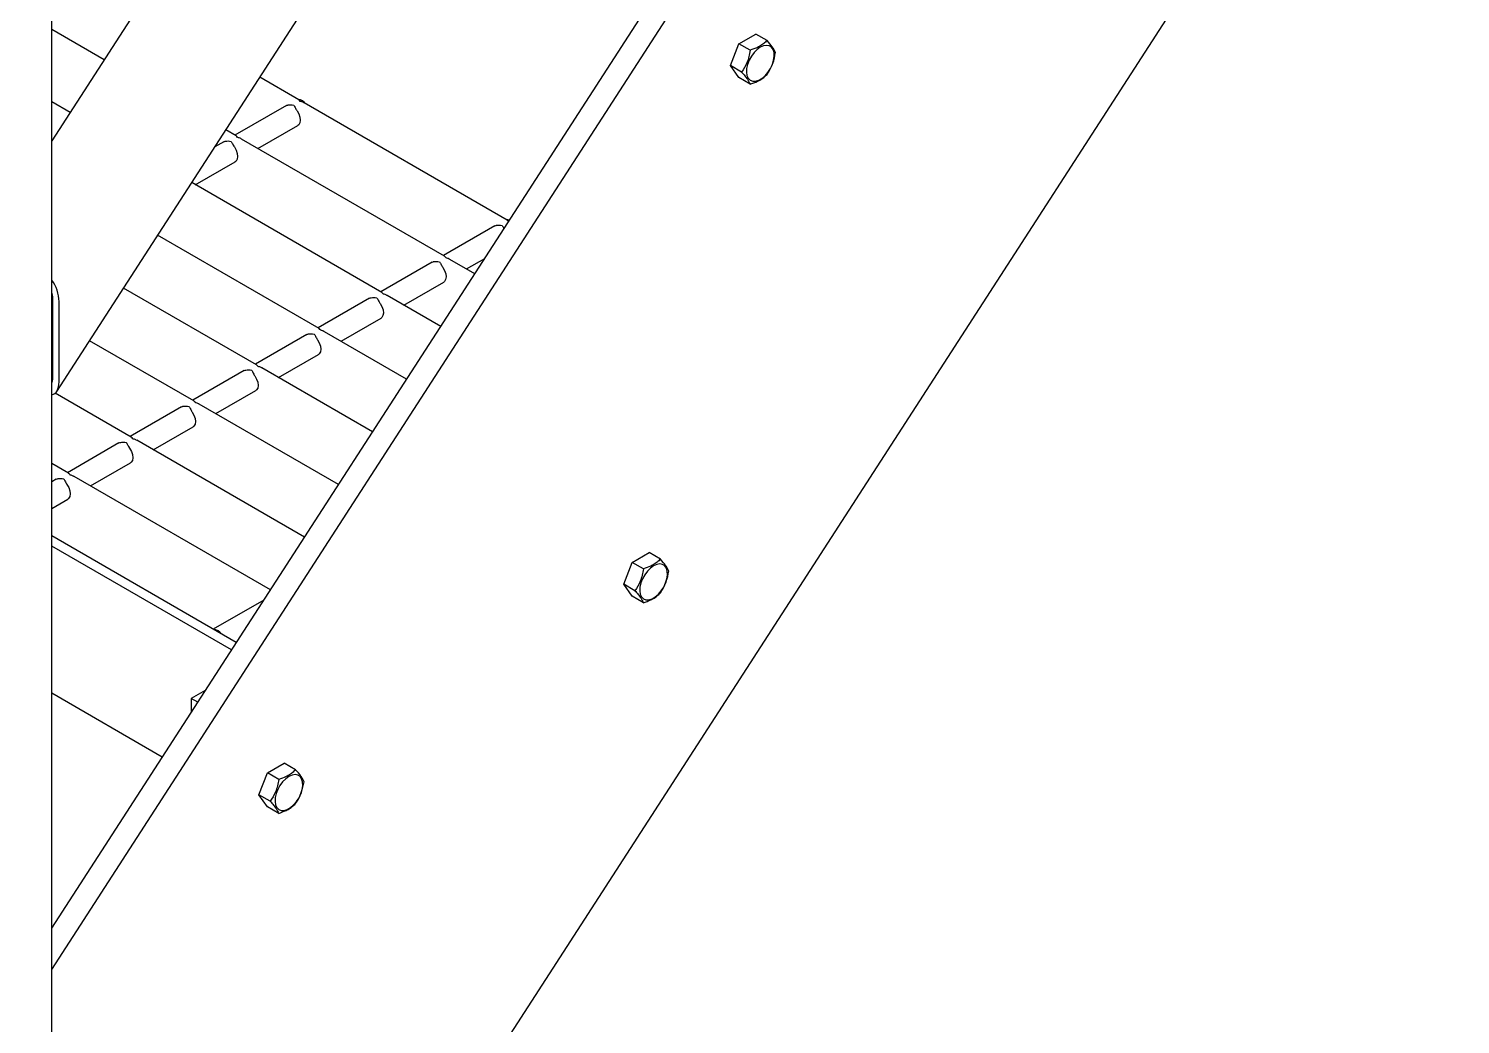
# Model space of a CAD drawing. Header units: millimetres. Extents: x 1293 to 41893, y 1011 to 26911.
# Drawn here: x 5459.7 to 5788.7, y 18716.3 to 18945.1 of the extents above; entities that cross this region are included whole.
import ezdxf

# ---------------------------------------------------------------- set-up
doc = ezdxf.new("R2010")
doc.units = ezdxf.units.MM
doc.header["$LTSCALE"] = 50

msp = doc.modelspace()

# ---------------------------------------------------------------- linework, layer by layer
at = {"color": 7, "linetype": 'Continuous', "lineweight": 25}
for p, q in [((6659.8213536, 20398.7013351), (5396.1606779, 18444.7672848)), ((5973.0051832, 19704.7192473), (5465.037236, 18919.2743192)), ((5466.1902125, 18861.7443073), (5989.9049207, 19671.5376487)), ((5465.037236, 18738.4556), (5974.1581598, 19525.6833169)), ((5465.037236, 18728.9206483), (5967.9846678, 19506.6026094)), ((5465.037236, 18562.8795803), (5465.037236, 19192.7148766)), ((5477.0946536, 18937.9180891), (5465.037236, 18944.8786882)), ((5622.9333195, 18941.5886281), (5626.8218844, 18943.8334489)), ((5629.4143489, 18942.336851), (5626.8218844, 18943.8334489)), ((5620.989037, 18936.5774421), (5622.9333195, 18941.5886281)), ((5625.5257839, 18940.0920302), (5622.9333195, 18941.5886281)), ((5623.5815014, 18935.0808442), (5620.989037, 18936.5774421)), ((5622.9333195, 18933.8110769), (5620.989037, 18936.5774421)), ((5521.7907334, 18928.7376607), (5512.8533337, 18933.8971117)), ((5625.5257839, 18932.314479), (5622.9333195, 18933.8110769)), ((5469.2671133, 18925.8147628), (5465.037236, 18928.256619)), ((5518.9615221, 18927.3992721), (5507.1386378, 18920.5740663)), ((5518.9615221, 18927.3992721), (5519.1617992, 18927.4842198)), ((5569.6854327, 18901.0886393), (5523.0392539, 18928.0169051)), ((5512.4307345, 18917.5190038), (5521.6071404, 18922.8164302)), ((5504.564828, 18919.0882375), (5502.5082128, 18917.9009788)), ((5504.564828, 18919.0882375), (5504.7651052, 18919.1731852)), ((5507.3940393, 18920.4266261), (5505.0257934, 18921.7937853)), ((5555.2887386, 18892.7776047), (5508.6425599, 18919.7058705)), ((5498.0340405, 18909.2079693), (5507.2104463, 18914.5053956)), ((5540.8920446, 18884.4665701), (5497.1982531, 18909.690459)), ((5566.8562214, 18899.7502507), (5555.0333371, 18892.9250449)), ((5566.8562214, 18899.7502507), (5567.0564985, 18899.8351984)), ((5526.4953505, 18876.1555355), (5489.3707128, 18897.5871327)), ((5552.4595273, 18891.4392161), (5540.636643, 18884.6140103)), ((5552.4595273, 18891.4392161), (5552.6598045, 18891.5241638)), ((5562.2444505, 18888.7621577), (5556.5372592, 18892.0568491)), ((5560.3254339, 18889.8699825), (5564.5310737, 18892.2978467)), ((5545.9287398, 18881.5589479), (5555.1051456, 18886.8563742)), ((5465.2837589, 18864.7751151), (5465.2837589, 18883.1856565)), ((5512.0986565, 18867.844501), (5481.5431725, 18885.4838064)), ((5538.0628333, 18883.1281815), (5526.239949, 18876.3029757)), ((5538.0628333, 18883.1281815), (5538.2631104, 18883.2131292)), ((5554.4169102, 18876.6588314), (5542.1405651, 18883.7458146)), ((5466.7205999, 18863.9456445), (5466.7205999, 18882.3561858)), ((5531.5320457, 18873.2479133), (5540.7084516, 18878.5453396)), ((5497.7019624, 18859.5334664), (5473.7156322, 18873.38048)), ((5523.6661392, 18874.817147), (5511.8432549, 18867.9919411)), ((5523.6661392, 18874.817147), (5523.8664163, 18874.9020947)), ((5546.5893699, 18864.5555051), (5527.743871, 18875.43478)), ((5517.1353517, 18864.9368787), (5526.3117575, 18870.2343051)), ((5509.2694451, 18866.5061124), (5497.4465609, 18859.6809066)), ((5509.2694451, 18866.5061124), (5509.4697223, 18866.5910601)), ((5538.7618296, 18852.4521788), (5513.347177, 18867.1237454)), ((5483.3052683, 18851.2224318), (5465.8202348, 18861.3163268)), ((5502.7386576, 18856.6258441), (5511.9150634, 18861.9232705)), ((5494.8727511, 18858.1950778), (5483.0498668, 18851.369872)), ((5494.8727511, 18858.1950778), (5495.0730282, 18858.2800255)), ((5530.9342893, 18840.3488524), (5498.9504829, 18858.8127108)), ((5488.3419635, 18848.3148096), (5497.5183694, 18853.6122359)), ((5480.476057, 18849.8840432), (5468.6531727, 18843.0588374)), ((5480.476057, 18849.8840432), (5480.6763341, 18849.9689909)), ((5523.106749, 18828.2455261), (5484.5537889, 18850.5016763)), ((5468.9085743, 18842.9113972), (5465.037236, 18845.1462732)), ((5473.9452695, 18840.003775), (5483.1216753, 18845.3012013)), ((5466.0793629, 18841.5730086), (5465.037236, 18840.9714016)), ((5466.0793629, 18841.5730086), (5466.2796401, 18841.6579563)), ((5515.2792087, 18816.1421998), (5470.1570948, 18842.1906417)), ((5465.037236, 18834.8612767), (5468.7249813, 18836.9901667)), ((5507.4516684, 18804.0388735), (5465.037236, 18828.5242041)), ((5506.3502011, 18802.3357309), (5465.037236, 18826.185198)), ((5598.4139992, 18822.4614624), (5602.3025641, 18824.7062832)), ((5604.8950286, 18823.2096853), (5602.3025641, 18824.7062832)), ((5596.4697167, 18817.4502764), (5598.4139992, 18822.4614624)), ((5601.0064636, 18820.9648646), (5598.4139992, 18822.4614624)), ((5599.0621811, 18815.9536786), (5596.4697167, 18817.4502764)), ((5598.4139992, 18814.6839112), (5596.4697167, 18817.4502764)), ((5513.7675203, 18813.8047531), (5502.151178, 18807.0987814)), ((5601.0064636, 18813.1873133), (5598.4139992, 18814.6839112)), ((5507.4432747, 18804.043719), (5507.4616699, 18804.0543383)), ((5490.4406971, 18777.7356762), (5465.037236, 18792.4007822)), ((5500.3059719, 18793.0424883), (5497.0853363, 18791.1832549)), ((5498.5844026, 18790.3178623), (5497.0853363, 18791.1832549)), ((5497.0853363, 18791.1832549), (5497.0853363, 18788.0099429)), ((5512.6539929, 18769.064489), (5514.5982754, 18774.075675)), ((5514.5982754, 18774.075675), (5518.4868403, 18776.3204958)), ((5517.1907398, 18772.5790771), (5514.5982754, 18774.075675)), ((5521.0793048, 18774.8238979), (5518.4868403, 18776.3204958)), ((5515.2464573, 18767.5678911), (5512.6539929, 18769.064489)), ((5514.5982754, 18766.2981238), (5512.6539929, 18769.064489)), ((5517.1907398, 18764.8015259), (5514.5982754, 18766.2981238))]:
    msp.add_line(p, q, dxfattribs=at)
at = {"color": 7, "linetype": 'Continuous', "lineweight": 25, "flags": 128}
for points in [[(5627.8710206, 18940.7826184), (5627.1344124, 18940.2579616), (5626.4375149, 18939.5627457), (5625.817898, 18938.7344497), (5625.3089655, 18937.8177274), (5624.9381541, 18936.8619995), (5624.7254543, 18935.9187895), (5624.6823327, 18935.0389461), (5624.8111142, 18934.269902), (5625.104856, 18933.6531165), (5625.5477224, 18933.2218406), (5626.1158385, 18932.9993245), (5626.7785769, 18932.9975642), (5627.5002092, 18933.2166546), (5628.2418321, 18933.6447843), (5628.9634644, 18934.2588729), (5629.6262028, 18935.0258147), (5630.1943188, 18935.9042636), (5630.6371853, 18936.8468622), (5630.9309271, 18937.8027948), (5631.0597086, 18938.7205269), (5631.016587, 18939.5505831), (5630.8038872, 18940.2482151), (5630.4330758, 18940.7758133), (5629.9241433, 18941.1049346), (5629.3045264, 18941.2178362), (5628.6076289, 18941.1084314), (5627.8710206, 18940.7826184)], [(5521.4068633, 18926.1881719), (5521.8123854, 18925.4722629), (5522.0701179, 18924.7211089), (5522.1551337, 18924.0073596), (5522.0592102, 18923.4000471), (5521.7916249, 18922.9579091), (5521.6071404, 18922.8164302)], [(5507.0101692, 18917.8771373), (5507.4156913, 18917.1612283), (5507.6734239, 18916.4100743), (5507.7584396, 18915.696325), (5507.6625161, 18915.0890125), (5507.3949308, 18914.6468745), (5507.2104463, 18914.5053956)], [(5554.9048685, 18890.2281159), (5555.3103906, 18889.5122069), (5555.5681232, 18888.7610529), (5555.6531389, 18888.0473036), (5555.5572154, 18887.4399911), (5555.2896301, 18886.9978531), (5555.1051456, 18886.8563742)], [(5540.5081744, 18881.9170814), (5540.9136965, 18881.2011723), (5541.1714291, 18880.4500183), (5541.2564449, 18879.736269), (5541.1605214, 18879.1289565), (5540.8929361, 18878.6868185), (5540.7084516, 18878.5453396)], [(5526.1114804, 18873.6060468), (5526.5170025, 18872.8901378), (5526.774735, 18872.1389837), (5526.8597508, 18871.4252345), (5526.7638273, 18870.817922), (5526.496242, 18870.3757839), (5526.3117575, 18870.2343051)], [(5511.7147863, 18865.2950122), (5512.1203084, 18864.5791032), (5512.378041, 18863.8279492), (5512.4630568, 18863.1141999), (5512.3671332, 18862.5068874), (5512.0995479, 18862.0647494), (5511.9150634, 18861.9232705)], [(5497.3180922, 18856.9839776), (5497.7236143, 18856.2680686), (5497.9813469, 18855.5169146), (5498.0663627, 18854.8031653), (5497.9704392, 18854.1958528), (5497.7028539, 18853.7537148), (5497.5183694, 18853.6122359)], [(5482.9213982, 18848.672943), (5483.3269203, 18847.957034), (5483.5846528, 18847.20588), (5483.6696686, 18846.4921307), (5483.5737451, 18845.8848182), (5483.3061598, 18845.4426802), (5483.1216753, 18845.3012013)], [(5468.5247041, 18840.3619085), (5468.9302262, 18839.6459994), (5469.1879588, 18838.8948454), (5469.2729746, 18838.1810962), (5469.1770511, 18837.5737836), (5468.9094657, 18837.1316456), (5468.7249813, 18836.9901667)], [(5603.3517004, 18821.6554527), (5602.6150921, 18821.130796), (5601.9181946, 18820.43558), (5601.2985777, 18819.607284), (5600.7896452, 18818.6905617), (5600.4188338, 18817.7348338), (5600.206134, 18816.7916238), (5600.1630124, 18815.9117805), (5600.2917939, 18815.1427364), (5600.5855357, 18814.5259508), (5601.0284022, 18814.0946749), (5601.5965182, 18813.8721589), (5602.2592566, 18813.8703986), (5602.9808889, 18814.0894889), (5603.7225118, 18814.5176187), (5604.4441441, 18815.1317073), (5605.1068825, 18815.898649), (5605.6749986, 18816.7770979), (5606.117865, 18817.7196966), (5606.4116068, 18818.6756292), (5606.5403883, 18819.5933612), (5606.4972668, 18820.4234175), (5606.2845669, 18821.1210495), (5605.9137555, 18821.6486476), (5605.404823, 18821.977769), (5604.7852062, 18822.0906706), (5604.0883086, 18821.9812658), (5603.3517004, 18821.6554527)], [(5519.5359766, 18773.2696653), (5518.7993683, 18772.7450086), (5518.1024708, 18772.0497926), (5517.4828539, 18771.2214966), (5516.9739214, 18770.3047743), (5516.60311, 18769.3490464), (5516.3904102, 18768.4058364), (5516.3472886, 18767.5259931), (5516.4760701, 18766.7569489), (5516.7698119, 18766.1401634), (5517.2126784, 18765.7088875), (5517.7807944, 18765.4863715), (5518.4435328, 18765.4846111), (5519.1651651, 18765.7037015), (5519.906788, 18766.1318312), (5520.6284203, 18766.7459198), (5521.2911587, 18767.5128616), (5521.8592748, 18768.3913105), (5522.3021412, 18769.3339091), (5522.595883, 18770.2898418), (5522.7246645, 18771.2075738), (5522.681543, 18772.0376301), (5522.4688431, 18772.735262), (5522.0980317, 18773.2628602), (5521.5890992, 18773.5919816), (5520.9694824, 18773.7048831), (5520.2725848, 18773.5954784), (5519.5359766, 18773.2696653)]]:
    msp.add_lwpolyline(points, dxfattribs=at)
at = {"color": 7, "linetype": 'Continuous', "lineweight": 25}
for centre, radius, start, end in [((5521.4284979, 18926.4042235), 2.4244652, 35.264662608, 84.740713925), ((5569.567422, 18899.680142), 1.4894808, 65.602777559, 90.845958075), ((5502.044344, 18804.6179041), 2.4244652, 35.264662608, 84.740713925)]:
    msp.add_arc(centre, radius, start, end, dxfattribs=at)
for centre, major_axis, start_param, end_param in [((5463.846918, 18884.0151271), (-1.4725211, 4.5700254), 4.1743929021, 5.3181106425), ((5463.846918, 18884.0151271), (-0.7362606, 2.2850127), 4.1743929021, 4.7688956248), ((5463.846918, 18865.6045857), (-0.7362606, 2.2850127), 3.557073085, 4.1743929021), ((5463.846918, 18865.6045857), (-1.4725211, 4.5700254), 3.0306751617, 4.1743929021)]:
    msp.add_ellipse(centre, major_axis=major_axis, ratio=0.5399833694, start_param=start_param, end_param=end_param, dxfattribs=at)
for points, knots in [([(5629.4143489, 18942.336851), (5629.2928999, 18942.2142681), (5628.9411205, 18941.8592046), (5628.2431303, 18941.3045896), (5627.0945776, 18940.6400972), (5626.1061036, 18940.2947682), (5625.5257839, 18940.0920302)], [0, 0, 0, 0, 0.1315464599, 0.3810267709, 0.6366091688, 1, 1, 1, 1]), ([(5631.3586314, 18939.5704858), (5631.2761854, 18939.7606792), (5631.1095058, 18940.1451902), (5630.544504, 18941.0308595), (5629.8519628, 18941.8311504), (5629.4143489, 18942.336851)], [0, 0, 0, 0, 0.2648633469, 0.5354700776, 1, 1, 1, 1]), ([(5625.5257839, 18940.0920302), (5625.443338, 18939.6075906), (5625.2766583, 18938.6282067), (5624.7116565, 18936.8668776), (5624.0191154, 18935.7724247), (5623.5815014, 18935.0808442)], [0, 0, 0, 0, 0.2648633469, 0.5354700776, 1, 1, 1, 1]), ([(5629.4143489, 18934.5592998), (5629.6692012, 18934.9442113), (5630.184432, 18935.7223809), (5630.9428578, 18937.3720487), (5631.1976372, 18938.7192161), (5631.3586314, 18939.5704858)], [0, 0, 0, 0, 0.2648633469, 0.5354700776, 1, 1, 1, 1]), ([(5623.5815014, 18935.0808442), (5623.8363537, 18934.7911227), (5624.3515846, 18934.2053974), (5625.1100103, 18933.2080668), (5625.3647898, 18932.6604903), (5625.5257839, 18932.314479)], [0, 0, 0, 0, 0.2648633469, 0.5354700776, 1, 1, 1, 1]), ([(5625.5257839, 18932.314479), (5626.1061135, 18932.5172128), (5627.0843707, 18932.8589597), (5628.2353003, 18933.5216323), (5628.9352064, 18934.0756871), (5629.2929013, 18934.4367192), (5629.4143489, 18934.5592998)], [0, 0, 0, 0, 0.36338935629, 0.61256267501, 0.86845407398, 1, 1, 1, 1]), ([(5522.1552179, 18928.3483219), (5522.1542191, 18928.3498307), (5522.0379858, 18928.5254046), (5521.9119749, 18928.6262264), (5521.7870469, 18928.7261818)], [0, 0, 0, 0, 0.0085933525, 1, 1, 1, 1]), ([(5519.1617992, 18927.4842198), (5519.2262143, 18927.5003778), (5519.4374646, 18927.5533685), (5519.9535584, 18927.5903923), (5520.4135837, 18927.5381073), (5520.655893, 18927.4848647), (5520.6585086, 18927.48429)], [0, 0, 0, 0, 0.1723614537, 0.5652622384, 0.9953071929, 1, 1, 1, 1]), ([(5520.6585086, 18927.48429), (5520.6595076, 18927.4827781), (5520.7845647, 18927.2935214), (5520.9707071, 18926.9416059), (5521.2297184, 18926.4578142), (5521.3629881, 18926.2549568), (5521.4068633, 18926.1881719)], [0, 0, 0, 0, 0.0046971273, 0.5879730074, 0.8643521995, 1, 1, 1, 1]), ([(5523.027623, 18928.000161), (5522.9766067, 18928.0363036), (5522.7173911, 18928.2199455), (5522.4000927, 18928.2940537), (5522.157833, 18928.3477424), (5522.1552179, 18928.3483219)], [0, 0, 0, 0, 0.1951000565, 0.9913114514, 1, 1, 1, 1]), ([(5504.7651052, 18919.1731852), (5504.8295202, 18919.1893433), (5505.0407705, 18919.2423339), (5505.5568643, 18919.2793577), (5506.0168896, 18919.2270727), (5506.2591989, 18919.1738302), (5506.2618145, 18919.1732554)], [0, 0, 0, 0, 0.1723614537, 0.5652622384, 0.9953071929, 1, 1, 1, 1]), ([(5506.2618145, 18919.1732554), (5506.2628136, 18919.1717435), (5506.3878707, 18918.9824868), (5506.574013, 18918.6305714), (5506.8330243, 18918.1467797), (5506.966294, 18917.9439222), (5507.0101692, 18917.8771373)], [0, 0, 0, 0, 0.0046971273, 0.5879730074, 0.8643521995, 1, 1, 1, 1]), ([(5507.7585239, 18920.0372873), (5507.757525, 18920.0387961), (5507.6412917, 18920.2143701), (5507.5152809, 18920.3151918), (5507.3903528, 18920.4151472)], [0, 0, 0, 0, 0.0085933525, 1, 1, 1, 1]), ([(5508.6309289, 18919.6891264), (5508.5799127, 18919.725269), (5508.320697, 18919.908911), (5508.0033986, 18919.9830191), (5507.761139, 18920.0367078), (5507.7585239, 18920.0372873)], [0, 0, 0, 0, 0.19510005654, 0.99131145138, 1, 1, 1, 1]), ([(5567.0564985, 18899.8351984), (5567.1209136, 18899.8513565), (5567.3321639, 18899.9043471), (5567.8482577, 18899.9413709), (5568.308283, 18899.8890859), (5568.5505923, 18899.8358433), (5568.5532079, 18899.8352686)], [0, 0, 0, 0, 0.1723614537, 0.5652622384, 0.9953071929, 1, 1, 1, 1]), ([(5568.5532079, 18899.8352686), (5568.5542072, 18899.8337565), (5568.6793011, 18899.6444716), (5568.7926604, 18899.4146369), (5568.9506499, 18899.1339244), (5568.9513458, 18899.1326879)], [0, 0, 0, 0, 0.00795377041, 0.99563031893, 1, 1, 1, 1]), ([(5570.0499172, 18900.6993005), (5570.0489184, 18900.7008093), (5569.9326851, 18900.8763832), (5569.8066742, 18900.977205), (5569.6817462, 18901.0771604)], [0, 0, 0, 0, 0.0085933525, 1, 1, 1, 1]), ([(5555.6532232, 18892.388266), (5555.6522243, 18892.3897747), (5555.535991, 18892.5653487), (5555.4099802, 18892.6661704), (5555.2850522, 18892.7661258)], [0, 0, 0, 0, 0.0085933525, 1, 1, 1, 1]), ([(5552.6598045, 18891.5241638), (5552.7242195, 18891.5403219), (5552.9354698, 18891.5933125), (5553.4515636, 18891.6303363), (5553.9115889, 18891.5780513), (5554.1538982, 18891.5248088), (5554.1565138, 18891.524234)], [0, 0, 0, 0, 0.1723614537, 0.5652622384, 0.9953071929, 1, 1, 1, 1]), ([(5554.1565138, 18891.524234), (5554.1575129, 18891.5227221), (5554.28257, 18891.3334655), (5554.4687123, 18890.98155), (5554.7277236, 18890.4977583), (5554.8609934, 18890.2949008), (5554.9048685, 18890.2281159)], [0, 0, 0, 0, 0.0046971273, 0.5879730075, 0.8643521995, 1, 1, 1, 1]), ([(5556.5256282, 18892.040105), (5556.474612, 18892.0762476), (5556.2153963, 18892.2598896), (5555.8980979, 18892.3339977), (5555.6558383, 18892.3876864), (5555.6532232, 18892.388266)], [0, 0, 0, 0, 0.1951000566, 0.9913114514, 1, 1, 1, 1]), ([(5538.2631104, 18883.2131292), (5538.3275255, 18883.2292873), (5538.5387758, 18883.2822779), (5539.0548696, 18883.3193018), (5539.5148948, 18883.2670167), (5539.7572041, 18883.2137742), (5539.7598198, 18883.2131995)], [0, 0, 0, 0, 0.1723614537, 0.5652622384, 0.9953071929, 1, 1, 1, 1]), ([(5539.7598198, 18883.2131995), (5539.7608188, 18883.2116876), (5539.8858759, 18883.0224309), (5540.0720183, 18882.6705154), (5540.3310296, 18882.1867237), (5540.4642993, 18881.9838662), (5540.5081744, 18881.9170814)], [0, 0, 0, 0, 0.0046971273, 0.5879730075, 0.8643521995, 1, 1, 1, 1]), ([(5541.2565291, 18884.0772314), (5541.2555303, 18884.0787401), (5541.139297, 18884.2543141), (5541.0132861, 18884.3551359), (5540.8883581, 18884.4550912)], [0, 0, 0, 0, 0.0085933525, 1, 1, 1, 1]), ([(5542.1289341, 18883.7290704), (5542.0779179, 18883.765213), (5541.8187022, 18883.948855), (5541.5014038, 18884.0229632), (5541.2591442, 18884.0766518), (5541.2565291, 18884.0772314)], [0, 0, 0, 0, 0.1951000566, 0.9913114514, 1, 1, 1, 1]), ([(5526.859835, 18875.7661968), (5526.8588362, 18875.7677056), (5526.7426029, 18875.9432795), (5526.616592, 18876.0441013), (5526.491664, 18876.1440566)], [0, 0, 0, 0, 0.0085933525, 1, 1, 1, 1]), ([(5523.8664163, 18874.9020947), (5523.9308314, 18874.9182527), (5524.1420817, 18874.9712434), (5524.6581755, 18875.0082672), (5525.1182008, 18874.9559822), (5525.3605101, 18874.9027396), (5525.3631257, 18874.9021649)], [0, 0, 0, 0, 0.1723614537, 0.5652622384, 0.9953071929, 1, 1, 1, 1]), ([(5525.3631257, 18874.9021649), (5525.3641247, 18874.900653), (5525.4891819, 18874.7113963), (5525.6753242, 18874.3594808), (5525.9343355, 18873.8756891), (5526.0676052, 18873.6728317), (5526.1114804, 18873.6060468)], [0, 0, 0, 0, 0.0046971273, 0.5879730075, 0.8643521995, 1, 1, 1, 1]), ([(5527.7322401, 18875.4180358), (5527.6812238, 18875.4541784), (5527.4220082, 18875.6378204), (5527.1047098, 18875.7119286), (5526.8624501, 18875.7656173), (5526.859835, 18875.7661968)], [0, 0, 0, 0, 0.1951000566, 0.9913114514, 1, 1, 1, 1]), ([(5509.4697223, 18866.5910601), (5509.5341374, 18866.6072181), (5509.7453877, 18866.6602088), (5510.2614814, 18866.6972326), (5510.7215067, 18866.6449476), (5510.963816, 18866.591705), (5510.9664316, 18866.5911303)], [0, 0, 0, 0, 0.1723614537, 0.5652622384, 0.9953071929, 1, 1, 1, 1]), ([(5510.9664316, 18866.5911303), (5510.9674307, 18866.5896184), (5511.0924878, 18866.4003617), (5511.2786301, 18866.0484462), (5511.5376414, 18865.5646545), (5511.6709112, 18865.3617971), (5511.7147863, 18865.2950122)], [0, 0, 0, 0, 0.0046971273, 0.5879730075, 0.8643521995, 1, 1, 1, 1]), ([(5512.463141, 18867.4551622), (5512.4621421, 18867.456671), (5512.3459088, 18867.6322449), (5512.219898, 18867.7330667), (5512.09497, 18867.8330221)], [0, 0, 0, 0, 0.0085933525, 1, 1, 1, 1]), ([(5513.335546, 18867.1070013), (5513.2845298, 18867.1431439), (5513.0253141, 18867.3267858), (5512.7080157, 18867.400894), (5512.4657561, 18867.4545827), (5512.463141, 18867.4551622)], [0, 0, 0, 0, 0.1951000566, 0.9913114514, 1, 1, 1, 1]), ([(5495.0730282, 18858.2800255), (5495.1374433, 18858.2961836), (5495.3486936, 18858.3491742), (5495.8647874, 18858.386198), (5496.3248126, 18858.333913), (5496.5671219, 18858.2806705), (5496.5697376, 18858.2800957)], [0, 0, 0, 0, 0.1723614537, 0.5652622384, 0.9953071929, 1, 1, 1, 1]), ([(5496.5697376, 18858.2800957), (5496.5707366, 18858.2785838), (5496.6957937, 18858.0893271), (5496.8819361, 18857.7374117), (5497.1409474, 18857.25362), (5497.2742171, 18857.0507625), (5497.3180922, 18856.9839776)], [0, 0, 0, 0, 0.0046971273, 0.5879730075, 0.8643521995, 1, 1, 1, 1]), ([(5498.0664469, 18859.1441276), (5498.0654481, 18859.1456364), (5497.9492148, 18859.3212104), (5497.8232039, 18859.4220321), (5497.6982759, 18859.5219875)], [0, 0, 0, 0, 0.0085933525, 1, 1, 1, 1]), ([(5498.938852, 18858.7959667), (5498.8878357, 18858.8321093), (5498.62862, 18859.0157513), (5498.3113216, 18859.0898594), (5498.069062, 18859.1435481), (5498.0664469, 18859.1441276)], [0, 0, 0, 0, 0.1951000566, 0.9913114514, 1, 1, 1, 1]), ([(5480.6763341, 18849.9689909), (5480.7407492, 18849.985149), (5480.9519995, 18850.0381396), (5481.4680933, 18850.0751635), (5481.9281186, 18850.0228784), (5482.1704279, 18849.9696359), (5482.1730435, 18849.9690611)], [0, 0, 0, 0, 0.1723614537, 0.5652622384, 0.9953071929, 1, 1, 1, 1]), ([(5482.1730435, 18849.9690611), (5482.1740425, 18849.9675492), (5482.2990997, 18849.7782926), (5482.485242, 18849.4263771), (5482.7442533, 18848.9425854), (5482.877523, 18848.7397279), (5482.9213982, 18848.672943)], [0, 0, 0, 0, 0.0046971273, 0.5879730075, 0.8643521995, 1, 1, 1, 1]), ([(5483.6697529, 18850.8330931), (5483.668754, 18850.8346018), (5483.5525207, 18851.0101758), (5483.4265098, 18851.1109975), (5483.3015818, 18851.2109529)], [0, 0, 0, 0, 0.0085933525, 1, 1, 1, 1]), ([(5484.5421579, 18850.4849321), (5484.4911416, 18850.5210747), (5484.231926, 18850.7047167), (5483.9146276, 18850.7788248), (5483.6723679, 18850.8325135), (5483.6697529, 18850.8330931)], [0, 0, 0, 0, 0.1951000566, 0.9913114514, 1, 1, 1, 1]), ([(5466.2796401, 18841.6579563), (5466.3440552, 18841.6741144), (5466.5553055, 18841.7271051), (5467.0713993, 18841.7641289), (5467.5314245, 18841.7118439), (5467.7737338, 18841.6586013), (5467.7763494, 18841.6580266)], [0, 0, 0, 0, 0.1723614537, 0.5652622384, 0.9953071929, 1, 1, 1, 1]), ([(5467.7763494, 18841.6580266), (5467.7773485, 18841.6565147), (5467.9024056, 18841.467258), (5468.0885479, 18841.1153425), (5468.3475592, 18840.6315508), (5468.480829, 18840.4286933), (5468.5247041, 18840.3619085)], [0, 0, 0, 0, 0.0046971273, 0.5879730075, 0.8643521995, 1, 1, 1, 1]), ([(5469.2730588, 18842.5220585), (5469.27206, 18842.5235673), (5469.1558266, 18842.6991412), (5469.0298158, 18842.799963), (5468.9048878, 18842.8999183)], [0, 0, 0, 0, 0.0085933525, 1, 1, 1, 1]), ([(5470.1454638, 18842.1738975), (5470.0944476, 18842.2100401), (5469.8352319, 18842.3936821), (5469.5179335, 18842.4677903), (5469.2756739, 18842.5214789), (5469.2730588, 18842.5220585)], [0, 0, 0, 0, 0.1951000566, 0.9913114514, 1, 1, 1, 1]), ([(5601.0064636, 18820.9648646), (5600.9240177, 18820.480425), (5600.757338, 18819.501041), (5600.1923362, 18817.739712), (5599.4997951, 18816.645259), (5599.0621811, 18815.9536786)], [0, 0, 0, 0, 0.2648633469, 0.5354700776, 1, 1, 1, 1]), ([(5604.8950286, 18823.2096853), (5604.7735796, 18823.0871025), (5604.4218002, 18822.7320389), (5603.72381, 18822.1774239), (5602.5752573, 18821.5129316), (5601.5867834, 18821.1676026), (5601.0064636, 18820.9648646)], [0, 0, 0, 0, 0.1315464599, 0.3810267709, 0.6366091688, 1, 1, 1, 1]), ([(5606.8393111, 18820.4433201), (5606.7568651, 18820.6335135), (5606.5901855, 18821.0180245), (5606.0251837, 18821.9036939), (5605.3326426, 18822.7039847), (5604.8950286, 18823.2096853)], [0, 0, 0, 0, 0.2648633469, 0.5354700776, 1, 1, 1, 1]), ([(5604.8950286, 18815.4321341), (5605.1498809, 18815.8170456), (5605.6651117, 18816.5952152), (5606.4235375, 18818.244883), (5606.6783169, 18819.5920504), (5606.8393111, 18820.4433201)], [0, 0, 0, 0, 0.2648633469, 0.5354700776, 1, 1, 1, 1]), ([(5599.0621811, 18815.9536786), (5599.3170334, 18815.6639571), (5599.8322643, 18815.0782317), (5600.59069, 18814.0809011), (5600.8454695, 18813.5333247), (5601.0064636, 18813.1873133)], [0, 0, 0, 0, 0.2648633469, 0.5354700776, 1, 1, 1, 1]), ([(5601.0064636, 18813.1873133), (5601.5867932, 18813.3900472), (5602.5650504, 18813.731794), (5603.7159801, 18814.3944666), (5604.4158861, 18814.9485214), (5604.773581, 18815.3095535), (5604.8950286, 18815.4321341)], [0, 0, 0, 0, 0.3633893563, 0.612562675, 0.868454074, 1, 1, 1, 1]), ([(5521.0793048, 18774.8238979), (5520.9578558, 18774.701315), (5520.6060764, 18774.3462515), (5519.9080862, 18773.7916365), (5518.7595335, 18773.1271441), (5517.7710596, 18772.7818151), (5517.1907398, 18772.5790771)], [0, 0, 0, 0, 0.1315464599, 0.3810267709, 0.6366091688, 1, 1, 1, 1]), ([(5523.0235873, 18772.0575327), (5522.9411413, 18772.2477261), (5522.7744617, 18772.6322371), (5522.2094599, 18773.5179065), (5521.5169188, 18774.3181973), (5521.0793048, 18774.8238979)], [0, 0, 0, 0, 0.2648633469, 0.5354700776, 1, 1, 1, 1]), ([(5517.1907398, 18772.5790771), (5517.1082939, 18772.0946375), (5516.9416142, 18771.1152536), (5516.3766124, 18769.3539245), (5515.6840713, 18768.2594716), (5515.2464573, 18767.5678911)], [0, 0, 0, 0, 0.2648633469, 0.5354700776, 1, 1, 1, 1]), ([(5521.0793048, 18767.0463467), (5521.3341571, 18767.4312582), (5521.8493879, 18768.2094278), (5522.6078137, 18769.8590956), (5522.8625931, 18771.206263), (5523.0235873, 18772.0575327)], [0, 0, 0, 0, 0.2648633469, 0.5354700776, 1, 1, 1, 1]), ([(5515.2464573, 18767.5678911), (5515.5013096, 18767.2781697), (5516.0165405, 18766.6924443), (5516.7749662, 18765.6951137), (5517.0297457, 18765.1475373), (5517.1907398, 18764.8015259)], [0, 0, 0, 0, 0.2648633469, 0.5354700776, 1, 1, 1, 1]), ([(5517.1907398, 18764.8015259), (5517.7710694, 18765.0042597), (5518.7493266, 18765.3460066), (5519.9002563, 18766.0086792), (5520.6001623, 18766.562734), (5520.9578573, 18766.9237661), (5521.0793048, 18767.0463467)], [0, 0, 0, 0, 0.3633893563, 0.612562675, 0.868454074, 1, 1, 1, 1])]:
    msp.add_open_spline(points, degree=3, knots=knots, dxfattribs=at)

doc.saveas('drawing.dxf')
